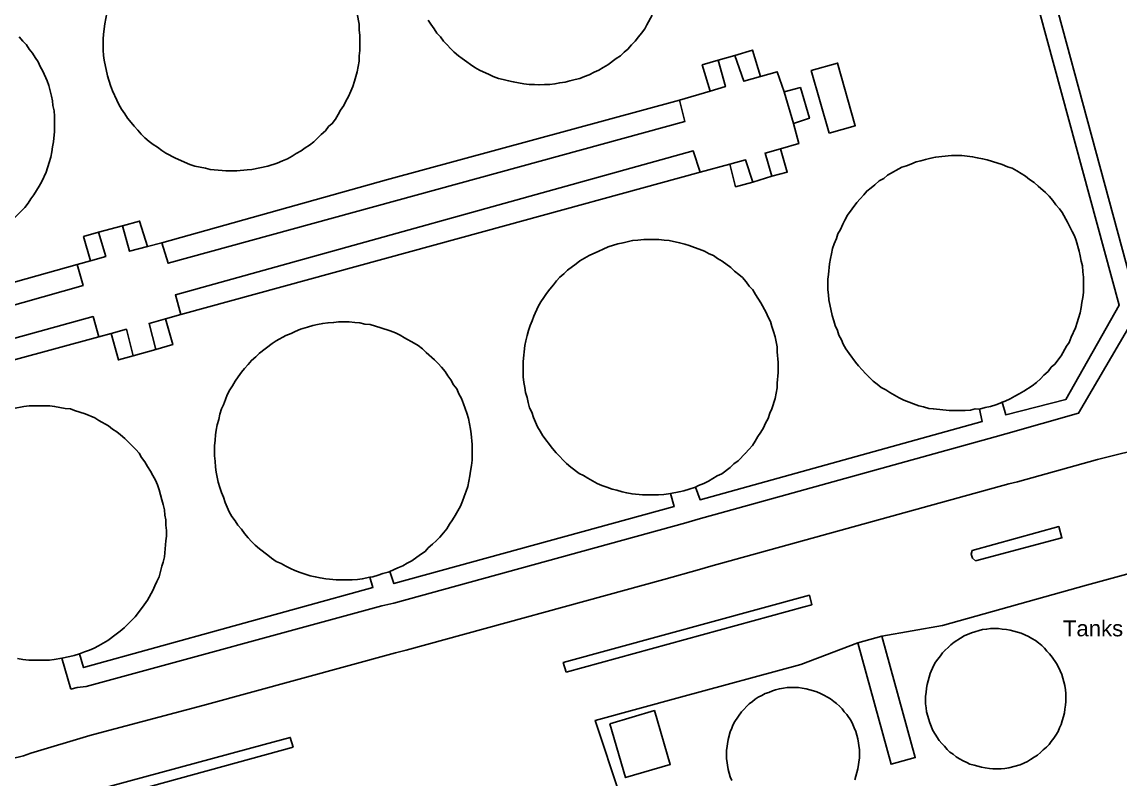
# Model space of a CAD drawing. Header units: millimetres. Extents: x 111502 to 977541, y 8702 to 1044108.
# Drawn here: x 488635.8 to 488739.8, y 240686.8 to 240758.6 of the extents above; entities that cross this region are included whole.
import ezdxf

# ---------------------------------------------------------------- set-up
doc = ezdxf.new("R2010")
doc.units = ezdxf.units.MM
doc.header["$LTSCALE"] = 0.25
doc.linetypes.add('DASHED2', pattern=[9.525, 6.35, -3.175])
doc.layers.add('E HVSS As Laid HV', color=10, linetype='Continuous')
doc.layers.add('X HVSS Site Background', color=8, linetype='Continuous')
doc.styles.add('OS Master Map$1$Standard', font='txt')

# ---------------------------------------------------------------- blocks, each defined once
blk = doc.blocks.new('OS MAP 060722')
at = {"layer": 'X HVSS Site Background', "flags": 128}
for points in [[(-81.63, 1593.24), (-74.73, 1595.19), (-74.73, 1595.19), (-69.03, 1604.94), (-69.03, 1604.94), (-81.58, 1651.29), (-81.58, 1651.29), (-86.33, 1668.89), (-86.33, 1668.89), (-88.93, 1678.29), (-88.93, 1678.29), (-88.43, 1679.84), (-88.43, 1679.84), (-89.38, 1683.04)], [(-86.38, 1662.29), (-79.13, 1635.79), (-79.13, 1635.79), (-70.88, 1605.44), (-70.88, 1605.44), (-75.93, 1596.49), (-75.93, 1596.49), (-81.63, 1595.04), (-81.63, 1595.04), (-81.98, 1596.24)], [(-115.13, 1632.89), (-115.63, 1631.99), (-115.63, 1631.99), (-115.83, 1631.59), (-115.83, 1631.59), (-116.13, 1631.19), (-116.13, 1631.19), (-116.43, 1630.84), (-116.43, 1630.84), (-116.73, 1630.44), (-116.73, 1630.44), (-117.08, 1630.09), (-117.08, 1630.09), (-117.43, 1629.69), (-117.43, 1629.69), (-117.78, 1629.39), (-117.78, 1629.39), (-118.13, 1629.04), (-118.13, 1629.04), (-118.53, 1628.79), (-118.53, 1628.79), (-119.33, 1628.19), (-119.33, 1628.19), (-119.78, 1627.94), (-119.78, 1627.94), (-120.18, 1627.69), (-120.18, 1627.69), (-120.63, 1627.49), (-120.63, 1627.49), (-121.08, 1627.24), (-121.08, 1627.24), (-121.53, 1627.09), (-121.53, 1627.09), (-121.98, 1626.89), (-121.98, 1626.89), (-122.43, 1626.79), (-122.43, 1626.79), (-122.93, 1626.69), (-122.93, 1626.69), (-123.38, 1626.54), (-123.38, 1626.54), (-123.88, 1626.49), (-123.88, 1626.49), (-124.33, 1626.39), (-124.33, 1626.39), (-124.83, 1626.34), (-124.83, 1626.34), (-125.33, 1626.34), (-125.33, 1626.34), (-125.83, 1626.29), (-125.83, 1626.29), (-126.28, 1626.34), (-126.28, 1626.34), (-126.78, 1626.34), (-126.78, 1626.34), (-127.28, 1626.39), (-127.28, 1626.39), (-128.28, 1626.59), (-128.28, 1626.59), (-128.73, 1626.69), (-128.73, 1626.69), (-129.23, 1626.79), (-129.23, 1626.79), (-129.68, 1626.89), (-129.68, 1626.89), (-130.18, 1627.09), (-130.18, 1627.09), (-130.58, 1627.29), (-130.58, 1627.29), (-131.48, 1627.69), (-131.48, 1627.69), (-131.93, 1627.94), (-131.93, 1627.94), (-132.33, 1628.24), (-132.33, 1628.24), (-132.68, 1628.49), (-132.68, 1628.49), (-133.13, 1628.79), (-133.13, 1628.79), (-133.48, 1629.04), (-133.48, 1629.04), (-133.88, 1629.39), (-133.88, 1629.39), (-134.23, 1629.74), (-134.23, 1629.74), (-134.53, 1630.09), (-134.53, 1630.09), (-134.88, 1630.44), (-134.88, 1630.44), (-135.18, 1630.84), (-135.18, 1630.84), (-135.53, 1631.19), (-135.53, 1631.19), (-135.78, 1631.59), (-135.78, 1631.59), (-136.08, 1632.04), (-136.08, 1632.04), (-136.33, 1632.44)], [(-143.08, 1633.04), (-142.88, 1632.04), (-142.88, 1632.04), (-142.88, 1631.49), (-142.88, 1631.49), (-142.83, 1630.99), (-142.83, 1630.99), (-142.83, 1629.54), (-142.83, 1629.54), (-142.88, 1629.04), (-142.88, 1629.04), (-142.88, 1628.54), (-142.88, 1628.54), (-143.08, 1627.54), (-143.08, 1627.54), (-143.18, 1627.09), (-143.18, 1627.09), (-143.33, 1626.64), (-143.33, 1626.64), (-143.48, 1626.14), (-143.48, 1626.14), (-143.68, 1625.69), (-143.68, 1625.69), (-143.88, 1625.19), (-143.88, 1625.19), (-144.13, 1624.74), (-144.13, 1624.74), (-144.33, 1624.34), (-144.33, 1624.34), (-144.63, 1623.89), (-144.63, 1623.89), (-144.88, 1623.49), (-144.88, 1623.49), (-145.13, 1623.04), (-145.13, 1623.04), (-145.43, 1622.64), (-145.43, 1622.64), (-145.78, 1622.34), (-145.78, 1622.34), (-146.08, 1621.94), (-146.08, 1621.94), (-146.48, 1621.59), (-146.48, 1621.59), (-147.18, 1620.89), (-147.18, 1620.89), (-147.58, 1620.59), (-147.58, 1620.59), (-147.98, 1620.34), (-147.98, 1620.34), (-148.38, 1620.04), (-148.38, 1620.04), (-148.83, 1619.79), (-148.83, 1619.79), (-149.23, 1619.54), (-149.23, 1619.54), (-149.68, 1619.29), (-149.68, 1619.29), (-150.13, 1619.09), (-150.13, 1619.09), (-150.63, 1618.89), (-150.63, 1618.89), (-151.53, 1618.59), (-151.53, 1618.59), (-153.03, 1618.29), (-153.03, 1618.29), (-153.48, 1618.24), (-153.48, 1618.24), (-154.48, 1618.14), (-154.48, 1618.14), (-155.48, 1618.14), (-155.48, 1618.14), (-156.98, 1618.29), (-156.98, 1618.29), (-157.43, 1618.39), (-157.43, 1618.39), (-158.43, 1618.59), (-158.43, 1618.59), (-158.93, 1618.74), (-158.93, 1618.74), (-160.28, 1619.34), (-160.28, 1619.34), (-161.18, 1619.84), (-161.18, 1619.84), (-161.58, 1620.09), (-161.58, 1620.09), (-161.98, 1620.39), (-161.98, 1620.39), (-162.38, 1620.64), (-162.38, 1620.64), (-162.78, 1620.94), (-162.78, 1620.94), (-163.18, 1621.29), (-163.18, 1621.29), (-163.53, 1621.64), (-163.53, 1621.64), (-163.83, 1621.99), (-163.83, 1621.99), (-164.18, 1622.39), (-164.18, 1622.39), (-164.48, 1622.74), (-164.48, 1622.74), (-164.83, 1623.14), (-164.83, 1623.14), (-165.08, 1623.54), (-165.08, 1623.54), (-165.38, 1623.99), (-165.38, 1623.99), (-165.63, 1624.44), (-165.63, 1624.44), (-165.83, 1624.84), (-165.83, 1624.84), (-166.23, 1625.74), (-166.23, 1625.74), (-166.43, 1626.24), (-166.43, 1626.24), (-166.73, 1627.14), (-166.73, 1627.14), (-167.03, 1628.64), (-167.03, 1628.64), (-167.08, 1629.09), (-167.08, 1629.09), (-167.13, 1629.59), (-167.13, 1629.59), (-167.13, 1630.64), (-167.13, 1630.64), (-167.08, 1631.09), (-167.08, 1631.09), (-166.98, 1632.09), (-166.98, 1632.09), (-166.78, 1633.09)], [(-175.08, 1630.84), (-174.73, 1630.44), (-174.73, 1630.44), (-174.38, 1630.09), (-174.38, 1630.09), (-174.13, 1629.69), (-174.13, 1629.69), (-173.83, 1629.29), (-173.83, 1629.29), (-173.58, 1628.89), (-173.58, 1628.89), (-173.28, 1628.49), (-173.28, 1628.49), (-173.08, 1628.04), (-173.08, 1628.04), (-172.83, 1627.59), (-172.83, 1627.59), (-172.43, 1626.69), (-172.43, 1626.69), (-172.28, 1626.24), (-172.28, 1626.24), (-172.13, 1625.74), (-172.13, 1625.74), (-172.03, 1625.24), (-172.03, 1625.24), (-171.93, 1624.79), (-171.93, 1624.79), (-171.88, 1624.34), (-171.88, 1624.34), (-171.78, 1623.84), (-171.78, 1623.84), (-171.73, 1623.34), (-171.73, 1623.34), (-171.73, 1621.89), (-171.73, 1621.89), (-171.83, 1620.89), (-171.83, 1620.89), (-171.93, 1620.44), (-171.93, 1620.44), (-171.98, 1619.94), (-171.98, 1619.94), (-172.08, 1619.44), (-172.08, 1619.44), (-172.23, 1618.94), (-172.23, 1618.94), (-172.53, 1618.04), (-172.53, 1618.04), (-172.93, 1617.14), (-172.93, 1617.14), (-173.18, 1616.69), (-173.18, 1616.69), (-173.68, 1615.89), (-173.68, 1615.89), (-173.98, 1615.49), (-173.98, 1615.49), (-174.23, 1615.09), (-174.23, 1615.09), (-174.53, 1614.69), (-174.53, 1614.69), (-175.58, 1613.64)], [(-107.28, 1629.09), (-108.88, 1628.64)], [(-104.88, 1627.09), (-105.63, 1629.59), (-105.63, 1629.59), (-107.28, 1629.09)], [(-104.88, 1627.09), (-106.43, 1626.64), (-106.43, 1626.64), (-107.28, 1629.09)], [(-108.88, 1628.64), (-110.38, 1628.19), (-110.38, 1628.19), (-109.63, 1625.69)], [(-108.88, 1628.64), (-108.18, 1626.14), (-108.18, 1626.14), (-109.63, 1625.69)], [(-98.37, 1621.72), (-100.05, 1627.66), (-100.05, 1627.66), (-97.57, 1628.36), (-97.57, 1628.36), (-95.89, 1622.43), (-95.89, 1622.43), (-98.37, 1621.72)], [(-102.63, 1625.64), (-103.28, 1627.54), (-103.28, 1627.54), (-104.88, 1627.09)], [(-109.63, 1625.69), (-112.53, 1624.84)], [(-101.73, 1622.64), (-100.23, 1623.14), (-100.23, 1623.14), (-101.08, 1626.04), (-101.08, 1626.04), (-102.63, 1625.64)], [(-102.63, 1625.64), (-101.73, 1622.64)], [(-161.58, 1611.34), (-160.98, 1609.39), (-160.98, 1609.39), (-112.03, 1622.84), (-112.03, 1622.84), (-112.53, 1624.84)], [(-112.53, 1624.84), (-140.28, 1617.29), (-140.28, 1617.29), (-161.58, 1611.34)], [(-102.98, 1620.24), (-101.23, 1620.74), (-101.23, 1620.74), (-101.73, 1622.64)], [(-110.58, 1618.04), (-111.23, 1620.04), (-111.23, 1620.04), (-160.28, 1606.39), (-160.28, 1606.39), (-159.78, 1604.54)], [(-103.78, 1617.64), (-104.43, 1619.84), (-104.43, 1619.84), (-102.98, 1620.24)], [(-103.78, 1617.64), (-102.33, 1618.04), (-102.33, 1618.04), (-102.98, 1620.24)], [(-84.13, 1595.58), (-84.53, 1595.59), (-84.53, 1595.59), (-84.98, 1595.49), (-84.98, 1595.49), (-85.48, 1595.44), (-85.48, 1595.44), (-86.98, 1595.44), (-86.98, 1595.44), (-88.48, 1595.59), (-88.48, 1595.59), (-88.93, 1595.64), (-88.93, 1595.64), (-89.43, 1595.79), (-89.43, 1595.79), (-89.88, 1595.89), (-89.88, 1595.89), (-90.38, 1596.09), (-90.38, 1596.09), (-90.78, 1596.24), (-90.78, 1596.24), (-91.28, 1596.44), (-91.28, 1596.44), (-91.73, 1596.64), (-91.73, 1596.64), (-92.63, 1597.14), (-92.63, 1597.14), (-92.98, 1597.39), (-92.98, 1597.39), (-93.43, 1597.64), (-93.43, 1597.64), (-93.83, 1597.94), (-93.83, 1597.94), (-94.18, 1598.24), (-94.18, 1598.24), (-94.58, 1598.59), (-94.58, 1598.59), (-94.93, 1598.94), (-94.93, 1598.94), (-95.23, 1599.29), (-95.23, 1599.29), (-95.58, 1599.69), (-95.58, 1599.69), (-95.88, 1600.04), (-95.88, 1600.04), (-96.48, 1600.84), (-96.48, 1600.84), (-96.78, 1601.29), (-96.78, 1601.29), (-97.03, 1601.74), (-97.03, 1601.74), (-97.18, 1602.14), (-97.18, 1602.14), (-97.43, 1602.59), (-97.43, 1602.59), (-97.58, 1603.04), (-97.58, 1603.04), (-97.78, 1603.49), (-97.78, 1603.49), (-97.93, 1603.94), (-97.93, 1603.94), (-98.08, 1604.44), (-98.08, 1604.44), (-98.38, 1605.94), (-98.38, 1605.94), (-98.43, 1606.39), (-98.43, 1606.39), (-98.48, 1606.89), (-98.48, 1606.89), (-98.48, 1607.89), (-98.48, 1607.89), (-98.43, 1608.34), (-98.43, 1608.34), (-98.33, 1609.34), (-98.33, 1609.34), (-98.23, 1609.84), (-98.23, 1609.84), (-98.13, 1610.29), (-98.13, 1610.29), (-98.03, 1610.79), (-98.03, 1610.79), (-97.88, 1611.24), (-97.88, 1611.24), (-97.68, 1611.74), (-97.68, 1611.74), (-97.53, 1612.19), (-97.53, 1612.19), (-97.28, 1612.59), (-97.28, 1612.59), (-97.08, 1613.09), (-97.08, 1613.09), (-96.88, 1613.49), (-96.88, 1613.49), (-96.63, 1613.94), (-96.63, 1613.94), (-95.73, 1615.14), (-95.73, 1615.14), (-95.43, 1615.49), (-95.43, 1615.49), (-95.08, 1615.89), (-95.08, 1615.89), (-94.78, 1616.24), (-94.78, 1616.24), (-94.38, 1616.54), (-94.38, 1616.54), (-94.03, 1616.84), (-94.03, 1616.84), (-93.63, 1617.19), (-93.63, 1617.19), (-93.18, 1617.44), (-93.18, 1617.44), (-92.83, 1617.74), (-92.83, 1617.74), (-91.48, 1618.49), (-91.48, 1618.49), (-91.03, 1618.64), (-91.03, 1618.64), (-90.63, 1618.79), (-90.63, 1618.79), (-90.13, 1618.99), (-90.13, 1618.99), (-89.68, 1619.09), (-89.68, 1619.09), (-89.23, 1619.24), (-89.23, 1619.24), (-88.73, 1619.34), (-88.73, 1619.34), (-88.28, 1619.44), (-88.28, 1619.44), (-86.78, 1619.59), (-86.78, 1619.59), (-85.78, 1619.59), (-85.78, 1619.59), (-84.78, 1619.49), (-84.78, 1619.49), (-84.33, 1619.39), (-84.33, 1619.39), (-83.83, 1619.29), (-83.83, 1619.29), (-83.38, 1619.19), (-83.38, 1619.19), (-82.88, 1619.04), (-82.88, 1619.04), (-81.98, 1618.74), (-81.98, 1618.74), (-81.48, 1618.54), (-81.48, 1618.54), (-81.03, 1618.39), (-81.03, 1618.39), (-80.58, 1618.14), (-80.58, 1618.14), (-79.78, 1617.64), (-79.78, 1617.64), (-79.38, 1617.34), (-79.38, 1617.34), (-78.93, 1617.04), (-78.93, 1617.04), (-78.58, 1616.69), (-78.58, 1616.69), (-77.88, 1616.09), (-77.88, 1616.09), (-77.53, 1615.74), (-77.53, 1615.74), (-77.18, 1615.34), (-77.18, 1615.34), (-76.88, 1614.94), (-76.88, 1614.94), (-76.53, 1614.54), (-76.53, 1614.54), (-76.28, 1614.19), (-76.28, 1614.19), (-75.78, 1613.29), (-75.78, 1613.29), (-75.58, 1612.84), (-75.58, 1612.84), (-75.33, 1612.39), (-75.33, 1612.39), (-75.13, 1611.99), (-75.13, 1611.99), (-74.98, 1611.54), (-74.98, 1611.54), (-74.68, 1610.54), (-74.68, 1610.54), (-74.58, 1610.09), (-74.58, 1610.09), (-74.48, 1609.59), (-74.48, 1609.59), (-74.38, 1609.14), (-74.38, 1609.14), (-74.33, 1608.59), (-74.33, 1608.59), (-74.28, 1608.09), (-74.28, 1608.09), (-74.28, 1606.64), (-74.28, 1606.64), (-74.33, 1606.14), (-74.33, 1606.14), (-74.43, 1605.69), (-74.43, 1605.69), (-74.48, 1605.19), (-74.48, 1605.19), (-74.58, 1604.69), (-74.58, 1604.69), (-74.73, 1604.19), (-74.73, 1604.19), (-74.88, 1603.79), (-74.88, 1603.79), (-75.03, 1603.29), (-75.03, 1603.29), (-75.43, 1602.39), (-75.43, 1602.39), (-75.63, 1601.89), (-75.63, 1601.89), (-75.88, 1601.54), (-75.88, 1601.54), (-76.38, 1600.64), (-76.38, 1600.64), (-76.98, 1599.84), (-76.98, 1599.84), (-77.33, 1599.54), (-77.33, 1599.54), (-77.63, 1599.14), (-77.63, 1599.14), (-78.03, 1598.79), (-78.03, 1598.79), (-78.33, 1598.44), (-78.33, 1598.44), (-78.73, 1598.09), (-78.73, 1598.09), (-79.13, 1597.79), (-79.13, 1597.79), (-79.93, 1597.29), (-79.93, 1597.29), (-80.38, 1597.04), (-80.38, 1597.04), (-80.78, 1596.79), (-80.78, 1596.79), (-81.23, 1596.54), (-81.23, 1596.54), (-81.68, 1596.34), (-81.68, 1596.34), (-81.98, 1596.24)], [(-110.58, 1618.04), (-107.78, 1618.79)], [(-107.78, 1618.79), (-106.28, 1619.19), (-106.28, 1619.19), (-105.58, 1617.09)], [(-107.78, 1618.79), (-107.23, 1616.64), (-107.23, 1616.64), (-105.58, 1617.09)], [(-159.78, 1604.54), (-131.08, 1612.39), (-131.08, 1612.39), (-110.58, 1618.04)], [(-105.58, 1617.09), (-103.78, 1617.64)], [(-165.28, 1612.94), (-163.68, 1613.39), (-163.68, 1613.39), (-162.93, 1610.99)], [(-168.33, 1609.64), (-168.98, 1611.94), (-168.98, 1611.94), (-167.58, 1612.34)], [(-167.58, 1612.34), (-166.88, 1610.04), (-166.88, 1610.04), (-168.33, 1609.64)], [(-167.58, 1612.34), (-165.28, 1612.94)], [(-162.93, 1610.99), (-164.63, 1610.54), (-164.63, 1610.54), (-165.28, 1612.94)], [(-161.58, 1611.34), (-162.93, 1610.99)], [(-113.38, 1587.59), (-113.58, 1587.54), (-113.58, 1587.54), (-114.03, 1587.49), (-114.03, 1587.49), (-114.53, 1587.44), (-114.53, 1587.44), (-116.03, 1587.44), (-116.03, 1587.44), (-117.03, 1587.54), (-117.03, 1587.54), (-117.53, 1587.64), (-117.53, 1587.64), (-117.98, 1587.74), (-117.98, 1587.74), (-118.48, 1587.89), (-118.48, 1587.89), (-118.93, 1587.99), (-118.93, 1587.99), (-119.43, 1588.19), (-119.43, 1588.19), (-119.88, 1588.34), (-119.88, 1588.34), (-120.33, 1588.54), (-120.33, 1588.54), (-121.23, 1589.04), (-121.23, 1589.04), (-121.63, 1589.29), (-121.63, 1589.29), (-122.03, 1589.49), (-122.03, 1589.49), (-122.83, 1590.09), (-122.83, 1590.09), (-123.23, 1590.44), (-123.23, 1590.44), (-124.23, 1591.44), (-124.23, 1591.44), (-124.58, 1591.84), (-124.58, 1591.84), (-125.48, 1593.04), (-125.48, 1593.04), (-125.73, 1593.49), (-125.73, 1593.49), (-125.98, 1593.89), (-125.98, 1593.89), (-126.38, 1594.79), (-126.38, 1594.79), (-126.53, 1595.29), (-126.53, 1595.29), (-126.73, 1595.69), (-126.73, 1595.69), (-126.88, 1596.19), (-126.88, 1596.19), (-126.98, 1596.69), (-126.98, 1596.69), (-127.13, 1597.14), (-127.13, 1597.14), (-127.18, 1597.64), (-127.18, 1597.64), (-127.28, 1598.09), (-127.28, 1598.09), (-127.33, 1598.64), (-127.33, 1598.64), (-127.33, 1600.09), (-127.33, 1600.09), (-127.18, 1601.59), (-127.18, 1601.59), (-127.08, 1602.04), (-127.08, 1602.04), (-126.98, 1602.54), (-126.98, 1602.54), (-126.83, 1603.04), (-126.83, 1603.04), (-126.68, 1603.49), (-126.68, 1603.49), (-126.48, 1603.94), (-126.48, 1603.94), (-126.33, 1604.39), (-126.33, 1604.39), (-125.93, 1605.29), (-125.93, 1605.29), (-125.68, 1605.74), (-125.68, 1605.74), (-125.38, 1606.14), (-125.38, 1606.14), (-125.13, 1606.54), (-125.13, 1606.54), (-124.83, 1606.94), (-124.83, 1606.94), (-124.48, 1607.34), (-124.48, 1607.34), (-124.18, 1607.74), (-124.18, 1607.74), (-123.88, 1608.09), (-123.88, 1608.09), (-123.48, 1608.39), (-123.48, 1608.39), (-123.13, 1608.74), (-123.13, 1608.74), (-122.33, 1609.34), (-122.33, 1609.34), (-121.98, 1609.64), (-121.98, 1609.64), (-121.08, 1610.14), (-121.08, 1610.14), (-120.18, 1610.54), (-120.18, 1610.54), (-119.78, 1610.74), (-119.78, 1610.74), (-119.28, 1610.94), (-119.28, 1610.94), (-118.38, 1611.24), (-118.38, 1611.24), (-117.88, 1611.34), (-117.88, 1611.34), (-117.48, 1611.44), (-117.48, 1611.44), (-116.98, 1611.54), (-116.98, 1611.54), (-116.48, 1611.59), (-116.48, 1611.59), (-115.93, 1611.64), (-115.93, 1611.64), (-114.48, 1611.64), (-114.48, 1611.64), (-113.98, 1611.59), (-113.98, 1611.59), (-113.53, 1611.54), (-113.53, 1611.54), (-112.53, 1611.34), (-112.53, 1611.34), (-112.03, 1611.19), (-112.03, 1611.19), (-111.63, 1611.09), (-111.63, 1611.09), (-111.13, 1610.89), (-111.13, 1610.89), (-110.68, 1610.74), (-110.68, 1610.74), (-110.18, 1610.54), (-110.18, 1610.54), (-109.73, 1610.29), (-109.73, 1610.29), (-109.33, 1610.14), (-109.33, 1610.14), (-108.93, 1609.84), (-108.93, 1609.84), (-108.48, 1609.59), (-108.48, 1609.59), (-107.68, 1608.99), (-107.68, 1608.99), (-107.33, 1608.64), (-107.33, 1608.64), (-106.93, 1608.34), (-106.93, 1608.34), (-106.58, 1608.04), (-106.58, 1608.04), (-106.23, 1607.64), (-106.23, 1607.64), (-105.93, 1607.24), (-105.93, 1607.24), (-105.58, 1606.89), (-105.58, 1606.89), (-105.33, 1606.44), (-105.33, 1606.44), (-104.83, 1605.64), (-104.83, 1605.64), (-104.33, 1604.74), (-104.33, 1604.74), (-104.13, 1604.29), (-104.13, 1604.29), (-103.93, 1603.89), (-103.93, 1603.89), (-103.78, 1603.39), (-103.78, 1603.39), (-103.63, 1602.94), (-103.63, 1602.94), (-103.48, 1602.44), (-103.48, 1602.44), (-103.38, 1601.94), (-103.38, 1601.94), (-103.28, 1601.49), (-103.28, 1601.49), (-103.28, 1600.99), (-103.28, 1600.99), (-103.18, 1599.99), (-103.18, 1599.99), (-103.18, 1599.04), (-103.18, 1599.04), (-103.28, 1598.04), (-103.28, 1598.04), (-103.28, 1597.59), (-103.28, 1597.59), (-103.48, 1596.59), (-103.48, 1596.59), (-103.78, 1595.59), (-103.78, 1595.59), (-103.98, 1595.19), (-103.98, 1595.19), (-104.13, 1594.69), (-104.13, 1594.69), (-104.38, 1594.24), (-104.38, 1594.24), (-104.58, 1593.79), (-104.58, 1593.79), (-104.83, 1593.39), (-104.83, 1593.39), (-105.13, 1592.99), (-105.13, 1592.99), (-105.38, 1592.54), (-105.38, 1592.54), (-105.63, 1592.14), (-105.63, 1592.14), (-105.98, 1591.74), (-105.98, 1591.74), (-106.28, 1591.39), (-106.28, 1591.39), (-106.98, 1590.69), (-106.98, 1590.69), (-107.38, 1590.39), (-107.38, 1590.39), (-107.73, 1590.04), (-107.73, 1590.04), (-108.53, 1589.44), (-108.53, 1589.44), (-108.98, 1589.24), (-108.98, 1589.24), (-109.78, 1588.74), (-109.78, 1588.74), (-110.23, 1588.54), (-110.23, 1588.54), (-110.73, 1588.34), (-110.73, 1588.34), (-111.03, 1588.19)], [(-169.58, 1609.29), (-193.78, 1602.49)], [(-193.23, 1600.44), (-169.03, 1607.29), (-169.03, 1607.29), (-169.58, 1609.29)], [(-168.33, 1609.64), (-169.58, 1609.29)], [(-192.43, 1597.64), (-168.08, 1604.34), (-168.08, 1604.34), (-167.53, 1602.44)], [(-162.13, 1601.24), (-162.78, 1603.69), (-162.78, 1603.69), (-161.23, 1604.14)], [(-162.13, 1601.24), (-160.53, 1601.69), (-160.53, 1601.69), (-161.23, 1604.14)], [(-161.23, 1604.14), (-159.78, 1604.54)], [(-141.88, 1579.64), (-142.58, 1579.49), (-142.58, 1579.49), (-143.03, 1579.44), (-143.03, 1579.44), (-143.53, 1579.39), (-143.53, 1579.39), (-145.03, 1579.39), (-145.03, 1579.39), (-146.03, 1579.49), (-146.03, 1579.49), (-146.58, 1579.59), (-146.58, 1579.59), (-147.03, 1579.69), (-147.03, 1579.69), (-147.53, 1579.79), (-147.53, 1579.79), (-147.98, 1579.94), (-147.98, 1579.94), (-148.48, 1580.09), (-148.48, 1580.09), (-148.98, 1580.29), (-148.98, 1580.29), (-149.38, 1580.49), (-149.38, 1580.49), (-149.83, 1580.69), (-149.83, 1580.69), (-150.28, 1580.94), (-150.28, 1580.94), (-150.73, 1581.14), (-150.73, 1581.14), (-151.18, 1581.44), (-151.18, 1581.44), (-151.53, 1581.74), (-151.53, 1581.74), (-152.33, 1582.34), (-152.33, 1582.34), (-152.73, 1582.69), (-152.73, 1582.69), (-153.08, 1583.04), (-153.08, 1583.04), (-153.38, 1583.39), (-153.38, 1583.39), (-153.73, 1583.79), (-153.73, 1583.79), (-154.03, 1584.19), (-154.03, 1584.19), (-154.38, 1584.59), (-154.38, 1584.59), (-154.63, 1584.99), (-154.63, 1584.99), (-154.93, 1585.39), (-154.93, 1585.39), (-155.18, 1585.84), (-155.18, 1585.84), (-155.58, 1586.74), (-155.58, 1586.74), (-155.73, 1587.24), (-155.73, 1587.24), (-155.93, 1587.69), (-155.93, 1587.69), (-156.08, 1588.14), (-156.08, 1588.14), (-156.23, 1588.64), (-156.23, 1588.64), (-156.33, 1589.14), (-156.33, 1589.14), (-156.43, 1589.59), (-156.43, 1589.59), (-156.48, 1590.09), (-156.48, 1590.09), (-156.53, 1590.64), (-156.53, 1590.64), (-156.58, 1591.14), (-156.58, 1591.14), (-156.58, 1592.09), (-156.58, 1592.09), (-156.53, 1592.64), (-156.53, 1592.64), (-156.48, 1593.14), (-156.48, 1593.14), (-156.43, 1593.59), (-156.43, 1593.59), (-156.33, 1594.09), (-156.33, 1594.09), (-156.18, 1594.59), (-156.18, 1594.59), (-156.08, 1595.09), (-156.08, 1595.09), (-155.93, 1595.59), (-155.93, 1595.59), (-155.73, 1595.99), (-155.73, 1595.99), (-155.53, 1596.49), (-155.53, 1596.49), (-155.38, 1596.94), (-155.38, 1596.94), (-155.13, 1597.39), (-155.13, 1597.39), (-154.88, 1597.79), (-154.88, 1597.79), (-154.63, 1598.24), (-154.63, 1598.24), (-154.33, 1598.64), (-154.33, 1598.64), (-154.03, 1599.09), (-154.03, 1599.09), (-153.73, 1599.44), (-153.73, 1599.44), (-153.38, 1599.79), (-153.38, 1599.79), (-153.08, 1600.19), (-153.08, 1600.19), (-152.68, 1600.54), (-152.68, 1600.54), (-152.33, 1600.89), (-152.33, 1600.89), (-151.13, 1601.79), (-151.13, 1601.79), (-150.73, 1602.04), (-150.73, 1602.04), (-149.83, 1602.54), (-149.83, 1602.54), (-149.33, 1602.74), (-149.33, 1602.74), (-148.93, 1602.94), (-148.93, 1602.94), (-148.43, 1603.14), (-148.43, 1603.14), (-147.98, 1603.29), (-147.98, 1603.29), (-147.78, 1603.34), (-147.78, 1603.34), (-147.28, 1603.49), (-147.28, 1603.49), (-146.83, 1603.59), (-146.83, 1603.59), (-146.33, 1603.69), (-146.33, 1603.69), (-145.83, 1603.74), (-145.83, 1603.74), (-145.28, 1603.79), (-145.28, 1603.79), (-144.83, 1603.84), (-144.83, 1603.84), (-143.83, 1603.84), (-143.83, 1603.84), (-143.28, 1603.79), (-143.28, 1603.79), (-142.83, 1603.74), (-142.83, 1603.74), (-142.33, 1603.64), (-142.33, 1603.64), (-141.83, 1603.59), (-141.83, 1603.59), (-140.83, 1603.29), (-140.83, 1603.29), (-139.93, 1602.99), (-139.93, 1602.99), (-139.43, 1602.79), (-139.43, 1602.79), (-138.98, 1602.59), (-138.98, 1602.59), (-138.58, 1602.34), (-138.58, 1602.34), (-137.68, 1601.84), (-137.68, 1601.84), (-137.28, 1601.59), (-137.28, 1601.59), (-136.88, 1601.29), (-136.88, 1601.29), (-136.53, 1600.94), (-136.53, 1600.94), (-135.73, 1600.24), (-135.73, 1600.24), (-135.38, 1599.89), (-135.38, 1599.89), (-135.08, 1599.54), (-135.08, 1599.54), (-134.73, 1599.14), (-134.73, 1599.14), (-134.48, 1598.74), (-134.48, 1598.74), (-134.18, 1598.34), (-134.18, 1598.34), (-133.93, 1597.89), (-133.93, 1597.89), (-133.63, 1597.49), (-133.63, 1597.49), (-133.43, 1597.04), (-133.43, 1597.04), (-133.18, 1596.59), (-133.18, 1596.59), (-132.98, 1596.09), (-132.98, 1596.09), (-132.68, 1595.19), (-132.68, 1595.19), (-132.53, 1594.69), (-132.53, 1594.69), (-132.33, 1593.69), (-132.33, 1593.69), (-132.28, 1593.24), (-132.28, 1593.24), (-132.18, 1592.24), (-132.18, 1592.24), (-132.18, 1590.74), (-132.18, 1590.74), (-132.23, 1590.24), (-132.23, 1590.24), (-132.33, 1589.69), (-132.33, 1589.69), (-132.38, 1589.24), (-132.38, 1589.24), (-132.58, 1588.24), (-132.58, 1588.24), (-132.73, 1587.79), (-132.73, 1587.79), (-132.93, 1587.29), (-132.93, 1587.29), (-133.08, 1586.84), (-133.08, 1586.84), (-133.28, 1586.39), (-133.28, 1586.39), (-133.78, 1585.49), (-133.78, 1585.49), (-134.03, 1585.09), (-134.03, 1585.09), (-134.33, 1584.69), (-134.33, 1584.69), (-134.58, 1584.24), (-134.58, 1584.24), (-134.88, 1583.84), (-134.88, 1583.84), (-135.23, 1583.44), (-135.23, 1583.44), (-135.58, 1583.09), (-135.58, 1583.09), (-135.93, 1582.79), (-135.93, 1582.79), (-136.33, 1582.44), (-136.33, 1582.44), (-136.63, 1582.09), (-136.63, 1582.09), (-137.08, 1581.79), (-137.08, 1581.79), (-137.88, 1581.19), (-137.88, 1581.19), (-138.33, 1580.99), (-138.33, 1580.99), (-138.73, 1580.74), (-138.73, 1580.74), (-139.23, 1580.54), (-139.23, 1580.54), (-139.98, 1580.19)], [(-167.53, 1602.44), (-166.38, 1602.74)], [(-166.38, 1602.74), (-164.93, 1603.14), (-164.93, 1603.14), (-164.28, 1600.64)], [(-166.38, 1602.74), (-165.68, 1600.24), (-165.68, 1600.24), (-164.28, 1600.64)], [(-192.43, 1597.64), (-191.93, 1595.79), (-191.93, 1595.79), (-167.53, 1602.44)], [(-164.28, 1600.64), (-162.13, 1601.24)], [(-169.38, 1572.39), (-168.88, 1572.59), (-168.88, 1572.59), (-168.43, 1572.74), (-168.43, 1572.74), (-167.98, 1572.94), (-167.98, 1572.94), (-167.58, 1573.14), (-167.58, 1573.14), (-166.68, 1573.64), (-166.68, 1573.64), (-165.88, 1574.24), (-165.88, 1574.24), (-165.53, 1574.54), (-165.53, 1574.54), (-165.13, 1574.84), (-165.13, 1574.84), (-164.08, 1575.89), (-164.08, 1575.89), (-163.48, 1576.69), (-163.48, 1576.69), (-163.23, 1577.04), (-163.23, 1577.04), (-162.93, 1577.49), (-162.93, 1577.49), (-162.43, 1578.39), (-162.43, 1578.39), (-162.23, 1578.84), (-162.23, 1578.84), (-162.03, 1579.24), (-162.03, 1579.24), (-161.83, 1579.69), (-161.83, 1579.69), (-161.68, 1580.19), (-161.68, 1580.19), (-161.58, 1580.69), (-161.58, 1580.69), (-161.43, 1581.09), (-161.43, 1581.09), (-161.33, 1581.59), (-161.33, 1581.59), (-161.18, 1583.09), (-161.18, 1583.09), (-161.13, 1583.54), (-161.13, 1583.54), (-161.13, 1584.09), (-161.13, 1584.09), (-161.18, 1584.59), (-161.18, 1584.59), (-161.18, 1585.09), (-161.18, 1585.09), (-161.28, 1585.54), (-161.28, 1585.54), (-161.33, 1586.04), (-161.33, 1586.04), (-161.43, 1586.54), (-161.43, 1586.54), (-161.58, 1586.99), (-161.58, 1586.99), (-161.68, 1587.44), (-161.68, 1587.44), (-161.83, 1587.94), (-161.83, 1587.94), (-161.98, 1588.39), (-161.98, 1588.39), (-162.18, 1588.84), (-162.18, 1588.84), (-162.43, 1589.29), (-162.43, 1589.29), (-162.63, 1589.69), (-162.63, 1589.69), (-162.93, 1590.14), (-162.93, 1590.14), (-163.18, 1590.59), (-163.18, 1590.59), (-163.48, 1590.99), (-163.48, 1590.99), (-163.73, 1591.39), (-163.73, 1591.39), (-164.03, 1591.74), (-164.03, 1591.74), (-165.08, 1592.79), (-165.08, 1592.79), (-165.48, 1593.14), (-165.48, 1593.14), (-165.83, 1593.44), (-165.83, 1593.44), (-166.23, 1593.69), (-166.23, 1593.69), (-166.63, 1593.99), (-166.63, 1593.99), (-167.53, 1594.49), (-167.53, 1594.49), (-167.93, 1594.74), (-167.93, 1594.74), (-168.83, 1595.14), (-168.83, 1595.14), (-169.83, 1595.44), (-169.83, 1595.44), (-170.23, 1595.59), (-170.23, 1595.59), (-170.73, 1595.64), (-170.73, 1595.64), (-171.73, 1595.84), (-171.73, 1595.84), (-172.18, 1595.89), (-172.18, 1595.89), (-174.13, 1595.89), (-174.13, 1595.89), (-174.63, 1595.84), (-174.63, 1595.84), (-175.63, 1595.64)], [(-175.23, 1571.94), (-174.73, 1571.84), (-174.73, 1571.84), (-174.18, 1571.79), (-174.18, 1571.79), (-172.23, 1571.79), (-172.23, 1571.79), (-171.78, 1571.84), (-171.78, 1571.84), (-171.03, 1571.99)], [(-111.03, 1588.19), (-110.58, 1586.99), (-110.58, 1586.99), (-83.88, 1594.39), (-83.88, 1594.39), (-84.13, 1595.58)], [(-81.98, 1596.24), (-82.18, 1596.14), (-82.18, 1596.14), (-82.58, 1595.99), (-82.58, 1595.99), (-83.08, 1595.84), (-83.08, 1595.84), (-83.58, 1595.74), (-83.58, 1595.74), (-84.13, 1595.58)], [(-67.98, 1592.04), (-72.93, 1590.79), (-72.93, 1590.79), (-80.53, 1588.69), (-80.53, 1588.69), (-81.33, 1588.49), (-81.33, 1588.49), (-109.58, 1580.69), (-109.58, 1580.69), (-110.63, 1580.39), (-110.63, 1580.39), (-114.03, 1579.44), (-114.03, 1579.44), (-138.43, 1572.74), (-138.43, 1572.74), (-139.43, 1572.49), (-139.43, 1572.49), (-157.68, 1567.49), (-157.68, 1567.49), (-167.58, 1564.89), (-167.58, 1564.89), (-168.38, 1564.64), (-168.38, 1564.64), (-173.98, 1562.99), (-173.98, 1562.99), (-174.68, 1562.74), (-174.68, 1562.74), (-175.83, 1562.44)], [(-170.18, 1569.04), (-169.58, 1569.19), (-169.58, 1569.19), (-168.73, 1569.29), (-168.73, 1569.29), (-140.73, 1576.94), (-140.73, 1576.94), (-139.58, 1577.19), (-139.58, 1577.19), (-111.93, 1584.79), (-111.93, 1584.79), (-110.78, 1585.14), (-110.78, 1585.14), (-82.63, 1592.94), (-82.63, 1592.94), (-81.63, 1593.24)], [(-111.03, 1588.19), (-111.63, 1587.99), (-111.63, 1587.99), (-112.13, 1587.84), (-112.13, 1587.84), (-112.58, 1587.74), (-112.58, 1587.74), (-113.38, 1587.59)], [(-139.98, 1580.19), (-139.58, 1579.04), (-139.58, 1579.04), (-113.03, 1586.34), (-113.03, 1586.34), (-113.38, 1587.59)], [(-84.49, 1581.19), (-84.79, 1581.45), (-84.79, 1581.45), (-84.91, 1581.83), (-84.91, 1581.83), (-84.81, 1582.18), (-84.81, 1582.18), (-76.61, 1584.44), (-76.61, 1584.44), (-76.31, 1583.38), (-76.31, 1583.38), (-84.49, 1581.19)], [(-93.36, 1574.07), (-87.63, 1575.09), (-87.63, 1575.09), (-73.98, 1578.89), (-73.98, 1578.89), (-67.38, 1580.69), (-67.38, 1580.69), (-65.88, 1581.14), (-65.88, 1581.14), (-64.38, 1581.49), (-64.38, 1581.49), (-64.03, 1581.54), (-64.03, 1581.54), (-63.73, 1581.58)], [(-139.98, 1580.19), (-140.13, 1580.14), (-140.13, 1580.14), (-140.63, 1579.99), (-140.63, 1579.99), (-141.08, 1579.84), (-141.08, 1579.84), (-141.58, 1579.69), (-141.58, 1579.69), (-141.88, 1579.64)], [(-141.88, 1579.64), (-141.58, 1578.69), (-141.58, 1578.69), (-168.98, 1571.09), (-168.98, 1571.09), (-169.38, 1572.39)], [(-123.26, 1570.65), (-100.73, 1576.84), (-100.73, 1576.84), (-100.01, 1577.04), (-100.01, 1577.04), (-100.23, 1577.94), (-100.23, 1577.94), (-123.54, 1571.56), (-123.54, 1571.56), (-123.26, 1570.65)], [(-89.13, 1566.89), (-89.18, 1567.29), (-89.18, 1567.29), (-89.23, 1567.64), (-89.23, 1567.64), (-89.23, 1568.39), (-89.23, 1568.39), (-89.18, 1568.74), (-89.18, 1568.74), (-89.13, 1569.14), (-89.13, 1569.14), (-89.08, 1569.49), (-89.08, 1569.49), (-88.78, 1570.54), (-88.78, 1570.54), (-88.48, 1571.24), (-88.48, 1571.24), (-88.28, 1571.59), (-88.28, 1571.59), (-88.08, 1571.89), (-88.08, 1571.89), (-87.83, 1572.19), (-87.83, 1572.19), (-87.63, 1572.49), (-87.63, 1572.49), (-87.38, 1572.74), (-87.38, 1572.74), (-87.08, 1572.99), (-87.08, 1572.99), (-86.83, 1573.24), (-86.83, 1573.24), (-86.53, 1573.49), (-86.53, 1573.49), (-85.93, 1573.89), (-85.93, 1573.89), (-85.58, 1574.09), (-85.58, 1574.09), (-84.88, 1574.39), (-84.88, 1574.39), (-83.83, 1574.69), (-83.83, 1574.69), (-83.43, 1574.74), (-83.43, 1574.74), (-83.08, 1574.79), (-83.08, 1574.79), (-82.33, 1574.79), (-82.33, 1574.79), (-81.98, 1574.74), (-81.98, 1574.74), (-81.58, 1574.69), (-81.58, 1574.69), (-81.23, 1574.64), (-81.23, 1574.64), (-80.18, 1574.34), (-80.18, 1574.34), (-79.48, 1574.04), (-79.48, 1574.04), (-79.18, 1573.84), (-79.18, 1573.84), (-78.83, 1573.64), (-78.83, 1573.64), (-78.53, 1573.44), (-78.53, 1573.44), (-78.23, 1573.19), (-78.23, 1573.19), (-77.98, 1572.94), (-77.98, 1572.94), (-77.73, 1572.64), (-77.73, 1572.64), (-77.48, 1572.39), (-77.48, 1572.39), (-77.23, 1572.09), (-77.23, 1572.09), (-76.83, 1571.49), (-76.83, 1571.49), (-76.63, 1571.14), (-76.63, 1571.14), (-76.33, 1570.44), (-76.33, 1570.44), (-76.13, 1569.74), (-76.13, 1569.74), (-76.03, 1569.39), (-76.03, 1569.39), (-75.98, 1568.99), (-75.98, 1568.99), (-75.93, 1568.64), (-75.93, 1568.64), (-75.93, 1567.89), (-75.93, 1567.89), (-75.98, 1567.54), (-75.98, 1567.54), (-76.03, 1567.14), (-76.03, 1567.14), (-76.08, 1566.79), (-76.08, 1566.79), (-76.18, 1566.44), (-76.18, 1566.44), (-76.28, 1566.04), (-76.28, 1566.04), (-76.38, 1565.69), (-76.38, 1565.69), (-76.53, 1565.39), (-76.53, 1565.39), (-76.68, 1565.04), (-76.68, 1565.04), (-76.88, 1564.69), (-76.88, 1564.69), (-77.08, 1564.39), (-77.08, 1564.39), (-77.33, 1564.09), (-77.33, 1564.09), (-77.53, 1563.79), (-77.53, 1563.79), (-77.78, 1563.54), (-77.78, 1563.54), (-78.08, 1563.29), (-78.08, 1563.29), (-78.33, 1563.04), (-78.33, 1563.04), (-78.63, 1562.79), (-78.63, 1562.79), (-78.93, 1562.59), (-78.93, 1562.59), (-79.28, 1562.39), (-79.28, 1562.39), (-79.58, 1562.19), (-79.58, 1562.19), (-80.28, 1561.89), (-80.28, 1561.89), (-81.33, 1561.59), (-81.33, 1561.59), (-81.73, 1561.54), (-81.73, 1561.54), (-82.08, 1561.49), (-82.08, 1561.49), (-82.83, 1561.49), (-82.83, 1561.49), (-83.18, 1561.54), (-83.18, 1561.54), (-83.58, 1561.59), (-83.58, 1561.59), (-83.93, 1561.64), (-83.93, 1561.64), (-84.63, 1561.84), (-84.63, 1561.84), (-85.03, 1561.94), (-85.03, 1561.94), (-85.33, 1562.09), (-85.33, 1562.09), (-85.68, 1562.24), (-85.68, 1562.24), (-86.03, 1562.44), (-86.03, 1562.44), (-86.33, 1562.64), (-86.33, 1562.64), (-86.63, 1562.89), (-86.63, 1562.89), (-86.93, 1563.09), (-86.93, 1563.09), (-87.18, 1563.34), (-87.18, 1563.34), (-87.43, 1563.64), (-87.43, 1563.64), (-87.68, 1563.89), (-87.68, 1563.89), (-87.93, 1564.19), (-87.93, 1564.19), (-88.33, 1564.79), (-88.33, 1564.79), (-88.53, 1565.14), (-88.53, 1565.14), (-88.83, 1565.84), (-88.83, 1565.84), (-89.13, 1566.89)], [(-93.36, 1574.07), (-90.21, 1562.56), (-90.21, 1562.56), (-92.5, 1561.93), (-92.5, 1561.93), (-95.65, 1573.44)], [(-95.65, 1573.44), (-93.36, 1574.07)], [(-118.17, 1558.95), (-120.52, 1566.09), (-120.52, 1566.09), (-112.43, 1568.29), (-112.43, 1568.29), (-101.03, 1571.39), (-101.03, 1571.39), (-95.65, 1573.44)], [(-169.38, 1572.39), (-169.88, 1572.24), (-169.88, 1572.24), (-170.28, 1572.14), (-170.28, 1572.14), (-171.03, 1571.99)], [(-171.03, 1571.99), (-170.18, 1569.04)], [(-95.83, 1565.04), (-95.63, 1564.34), (-95.63, 1564.34), (-95.48, 1563.29), (-95.48, 1563.29), (-95.48, 1562.54), (-95.48, 1562.54), (-95.63, 1561.49), (-95.63, 1561.49), (-95.93, 1560.44)], [(-107.58, 1560.39), (-107.73, 1560.74), (-107.73, 1560.74), (-107.83, 1561.09), (-107.83, 1561.09), (-107.93, 1561.44), (-107.93, 1561.44), (-108.08, 1562.49), (-108.08, 1562.49), (-108.08, 1563.24), (-108.08, 1563.24), (-107.93, 1564.29), (-107.93, 1564.29), (-107.73, 1564.99), (-107.73, 1564.99), (-107.58, 1565.34), (-107.58, 1565.34), (-107.48, 1565.64), (-107.48, 1565.64), (-107.28, 1565.99), (-107.28, 1565.99), (-106.68, 1566.89), (-106.68, 1566.89), (-105.93, 1567.64), (-105.93, 1567.64), (-105.63, 1567.89), (-105.63, 1567.89), (-105.38, 1568.09), (-105.38, 1568.09), (-105.08, 1568.29), (-105.08, 1568.29), (-104.73, 1568.44), (-104.73, 1568.44), (-104.43, 1568.64), (-104.43, 1568.64), (-104.08, 1568.74), (-104.08, 1568.74), (-103.73, 1568.89), (-103.73, 1568.89), (-103.43, 1568.99), (-103.43, 1568.99), (-103.08, 1569.09), (-103.08, 1569.09), (-102.68, 1569.14), (-102.68, 1569.14), (-102.33, 1569.19), (-102.33, 1569.19), (-101.28, 1569.19), (-101.28, 1569.19), (-100.93, 1569.14), (-100.93, 1569.14), (-100.53, 1569.09), (-100.53, 1569.09), (-99.83, 1568.89), (-99.83, 1568.89), (-99.53, 1568.79), (-99.53, 1568.79), (-99.18, 1568.64), (-99.18, 1568.64), (-98.88, 1568.49), (-98.88, 1568.49), (-98.53, 1568.29), (-98.53, 1568.29), (-98.23, 1568.14), (-98.23, 1568.14), (-97.93, 1567.89), (-97.93, 1567.89), (-97.68, 1567.69), (-97.68, 1567.69), (-97.38, 1567.44), (-97.38, 1567.44), (-97.13, 1567.19), (-97.13, 1567.19), (-96.93, 1566.89), (-96.93, 1566.89), (-96.68, 1566.64), (-96.68, 1566.64), (-96.28, 1566.04), (-96.28, 1566.04), (-96.13, 1565.69), (-96.13, 1565.69), (-95.98, 1565.39), (-95.98, 1565.39), (-95.83, 1565.04)], [(-119.15, 1565.77), (-117.65, 1560.67), (-117.65, 1560.67), (-113.42, 1561.92), (-113.42, 1561.92), (-114.92, 1567.02), (-114.92, 1567.02), (-119.15, 1565.77)], [(-149.12, 1563.54), (-149.41, 1564.47), (-149.41, 1564.47), (-151.88, 1563.79), (-151.88, 1563.79), (-172.98, 1558.09)], [(-165.33, 1559.09), (-149.12, 1563.54)]]:
    blk.add_lwpolyline(points, dxfattribs=at)
at = {"layer": 'X HVSS Site Background', "insert": (-76.22, 1574.03), "char_height": 1.5, "attachment_point": 7, "style": 'OS Master Map$1$Standard'}
blk.add_mtext('{\\farial|b0|i0|c0|p34;Tanks}', dxfattribs=at)

msp = doc.modelspace()

# ---------------------------------------------------------------- linework, layer by layer
at = {"lineweight": 0}
msp.add_circle((488727.82, 239008.33), 11388.42, dxfattribs=at)

# ---------------------------------------------------------------- block references
at = {"layer": 'E HVSS As Laid HV', "linetype": 'DASHED2', "lineweight": 0}
msp.add_blockref('OS MAP 060722', (488810.58, 239126.31), dxfattribs=at)

doc.saveas('drawing.dxf')
